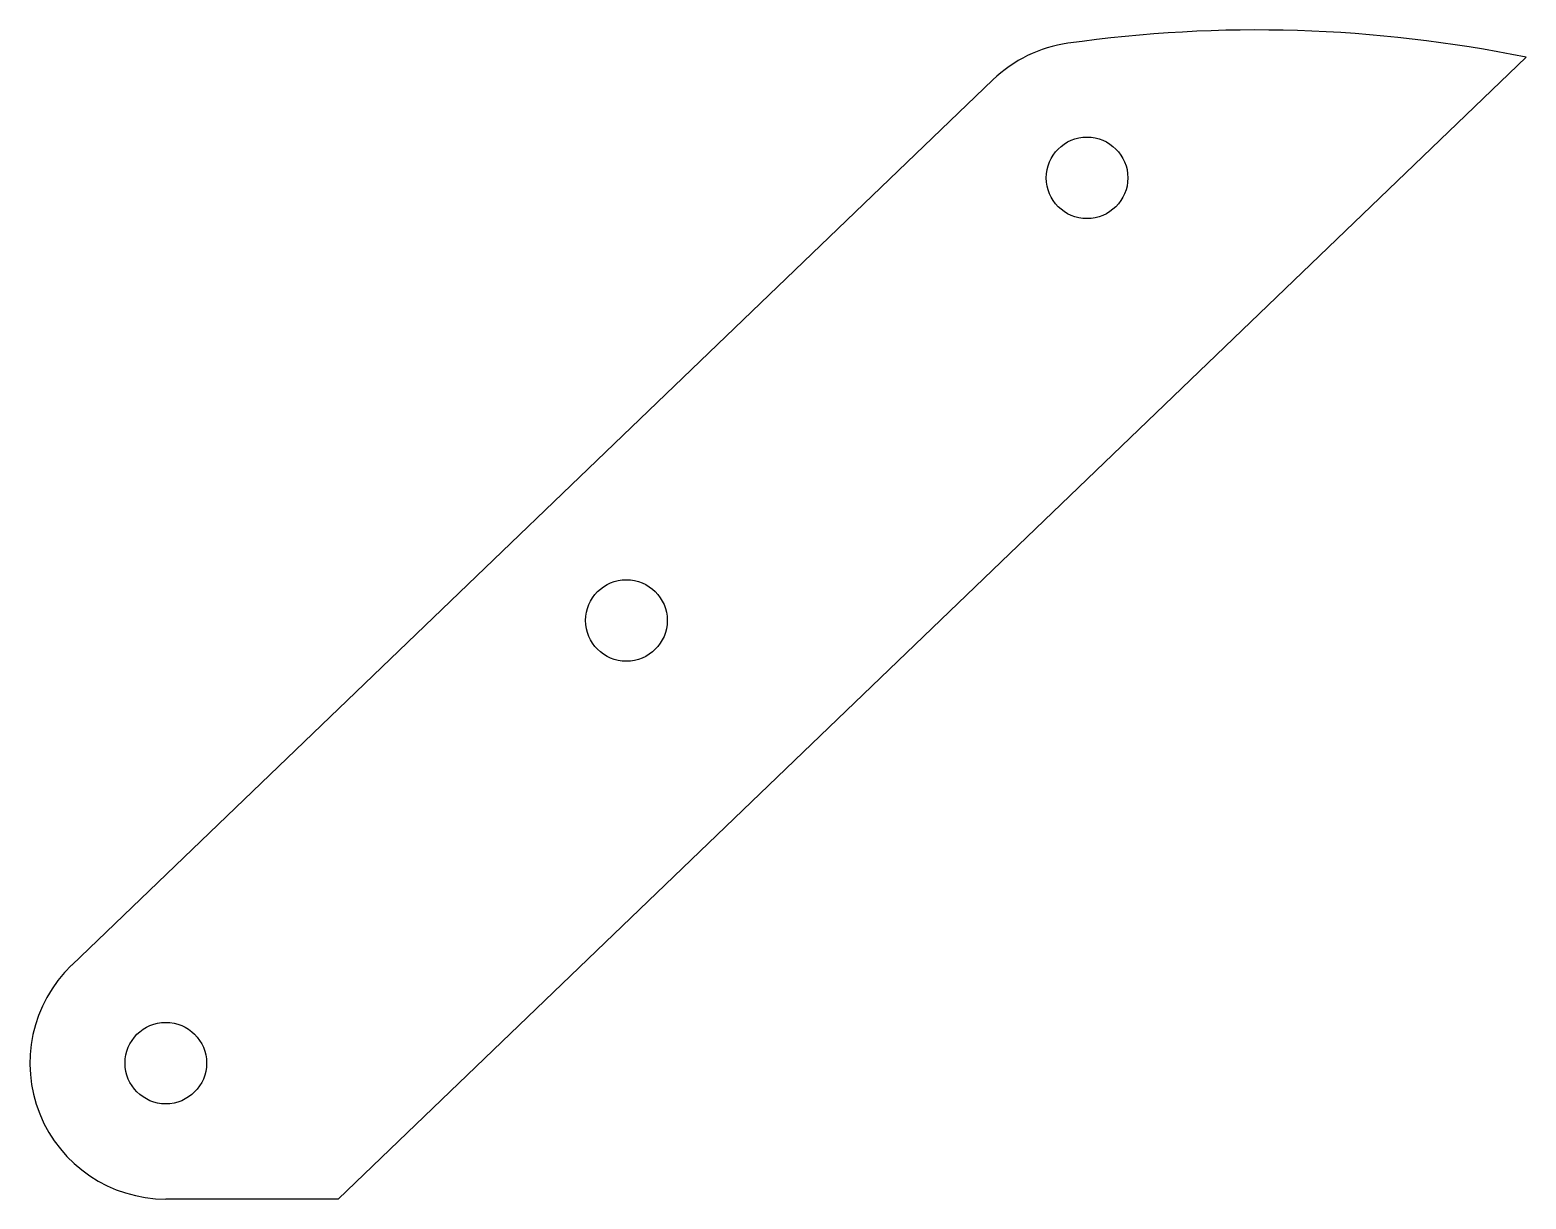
# Model space of a CAD drawing. Extents: x -822 to -602, y 2233 to 2405.
import ezdxf

# ---------------------------------------------------------------- set-up
doc = ezdxf.new("R2010")
doc.units = 0
doc.layers.get('0').update_dxf_attribs({"linetype": 'CONTINUOUS'})

msp = doc.modelspace()

# ---------------------------------------------------------------- linework, layer by layer
for p, q in [((-601.71, 2401.24), (-776.53, 2233.24)), ((-815.72, 2267.66), (-680.17, 2397.92)), ((-776.53, 2233.24), (-801.87, 2233.24))]:
    msp.add_line(p, q)
for centre in [(-666.31, 2383.5), (-734.09, 2318.37), (-801.87, 2253.24)]:
    msp.add_circle(centre, 6)
for centre, radius, start, end in [((-641.37, 2207.98), 197.28, 78.4034, 98.0882), ((-666.31, 2383.5), 20, 98.0882, 133.8595), ((-801.87, 2253.24), 20, 133.8595, 270)]:
    msp.add_arc(centre, radius, start, end)

doc.saveas('drawing.dxf')
